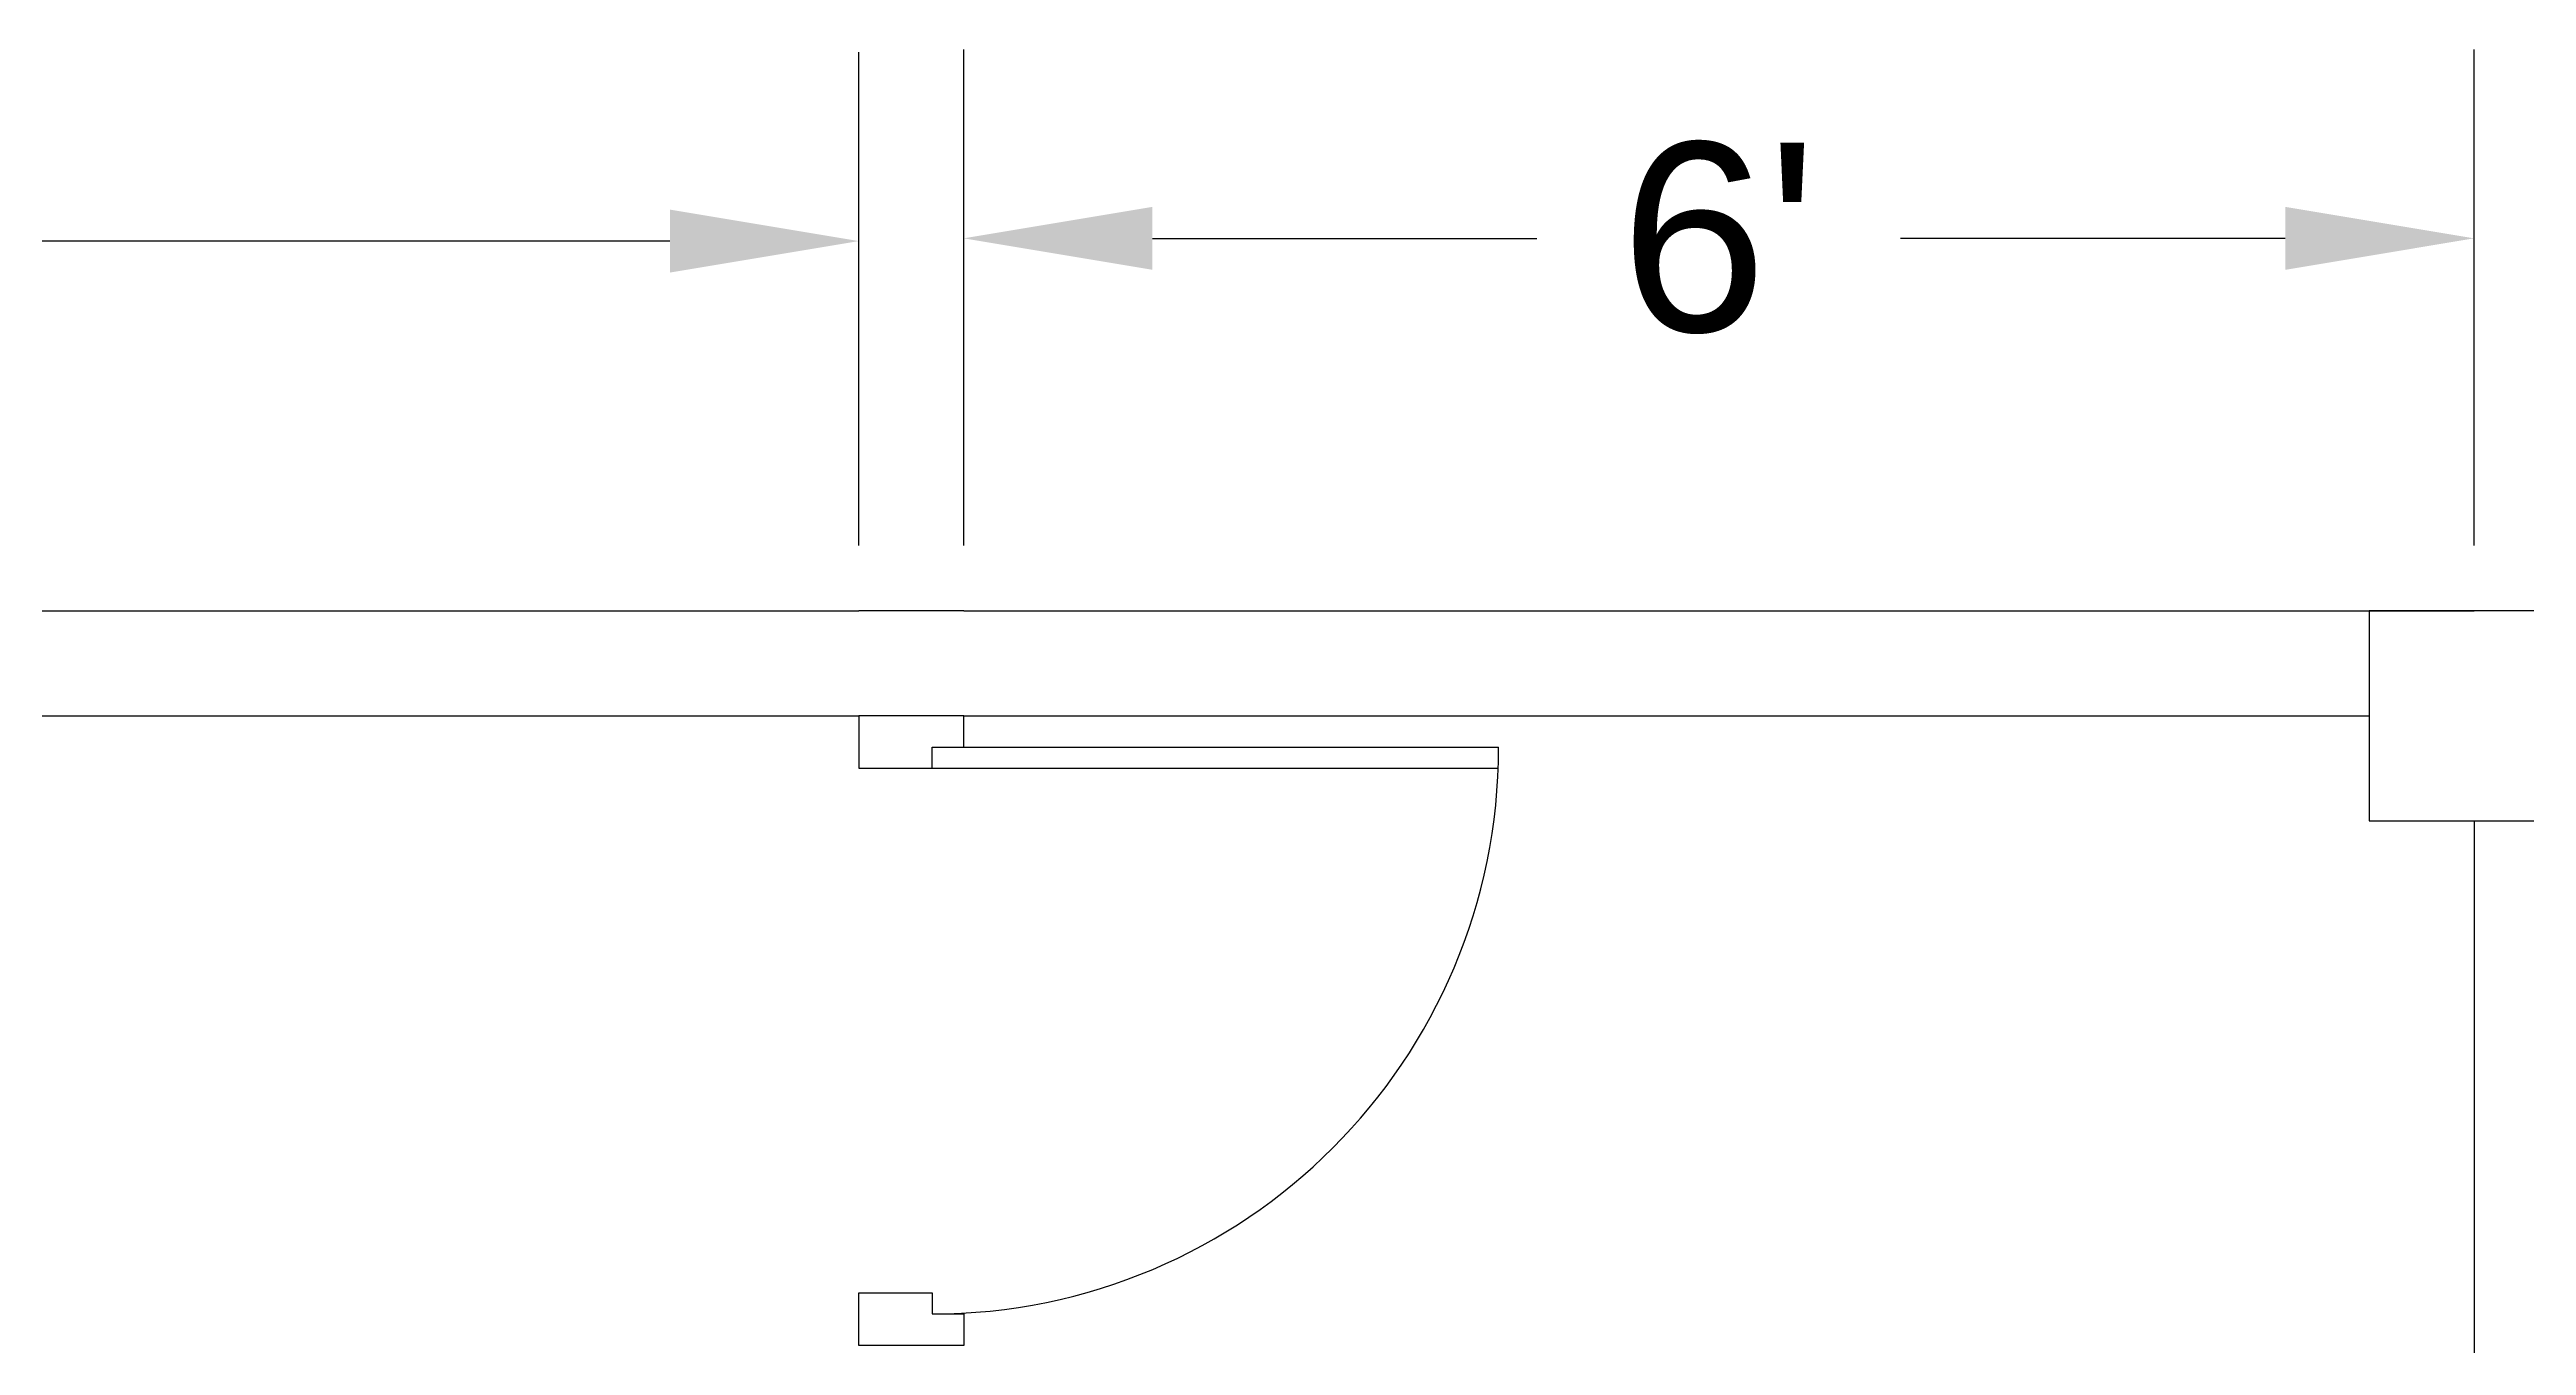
# Model space of a CAD drawing. Header units: inches. Extents: x 18 to 466, y 0 to 309.
# Drawn here: x 136 to 254.1, y 246.8 to 308.6 of the extents above; entities that cross this region are included whole.
import ezdxf

# ---------------------------------------------------------------- set-up
doc = ezdxf.new("R2010")
doc.units = ezdxf.units.IN
doc.header["$MEASUREMENT"] = 0
doc.styles.get("Standard").update_dxf_attribs({"font": 'arial.ttf'})
doc.dimstyles.new('Annotative', dxfattribs={"dimscale": 0, "dimtxt": 0.18, "dimasz": 0.18, "dimexe": 0.18, "dimexo": 0.0625, "dimgap": 0.09, "dimtad": 0, "dimtih": 1, "dimtoh": 1, "dimdec": 1, "dimzin": 0, "dimdsep": 46, "dimlunit": 4, "dimtxsty": 'Standard', "dimcen": 0.09, "dimadec": 0, "dimazin": 0, "dimtfac": 1, "dimtdec": 1, "dimtofl": 0, "dimtmove": 0, "dimatfit": 3, "dimfxl": 1, "dimtolj": 1, "dimtzin": 0, "dimarcsym": 0})

# ---------------------------------------------------------------- blocks, each defined once
blk = doc.blocks.new('30 inch Door')
for p, q in [((-3.5, 2.5), (-30.48, 2.5)), ((-3.5, 1.5), (-30.5, 1.5))]:
    blk.add_line(p, q)
for points in [[(0, 30), (0, 27.5), (-3.5, 27.5), (-3.5, 28.5), (-5, 28.5), (-5, 30), (0, 30)], [(0, 0), (0, 2.5), (-3.5, 2.5), (-3.5, 1.5), (-5, 1.5), (-5, 0), (0, 0)]]:
    blk.add_lwpolyline(points, close=True)
blk.add_arc((-3.5, 1.5), 27, 90, 180)
blk = doc.blocks.new('*D27')
at = {"color": 0, "lineweight": -2}
for p, q in [((54.61, 284.97), (54.61, 308.47)), ((174.61, 284.97), (174.61, 308.47)), ((63.61, 299.47), (102.89, 299.47)), ((165.61, 299.47), (126.32, 299.47))]:
    blk.add_line(p, q, dxfattribs=at)
at = {"color": 0}
for points in [[(63.61, 300.97), (63.61, 297.97), (54.61, 299.47)], [(165.61, 300.97), (165.61, 297.97), (174.61, 299.47)]]:
    blk.add_solid(points, dxfattribs=at)
at = {"layer": 'Defpoints', "color": 0}
for p in [(174.61, 299.47), (54.61, 281.85), (174.61, 281.85)]:
    blk.add_point(p, dxfattribs=at)
at = {"color": 0, "insert": (114.61, 299.47), "char_height": 9, "attachment_point": 5}
blk.add_mtext("\\A1;10'", dxfattribs=at)
blk = doc.blocks.new('*D28')
at = {"color": 0, "lineweight": -2}
for p, q in [((179.61, 284.97), (179.61, 308.6)), ((251.61, 284.97), (251.61, 308.6)), ((188.61, 299.6), (206.94, 299.6)), ((242.61, 299.6), (224.27, 299.6))]:
    blk.add_line(p, q, dxfattribs=at)
at = {"color": 0}
for points in [[(188.61, 301.1), (188.61, 298.1), (179.61, 299.6)], [(242.61, 301.1), (242.61, 298.1), (251.61, 299.6)]]:
    blk.add_solid(points, dxfattribs=at)
at = {"layer": 'Defpoints', "color": 0}
for p in [(251.61, 299.6), (179.61, 281.85), (251.61, 281.85)]:
    blk.add_point(p, dxfattribs=at)
at = {"color": 0, "insert": (215.61, 299.6), "char_height": 9, "attachment_point": 5}
blk.add_mtext("\\A1;6'", dxfattribs=at)

msp = doc.modelspace()

# ---------------------------------------------------------------- linework, layer by layer
for p, q in [((54.61, 281.85), (174.61, 281.85)), ((179.61, 281.85), (174.61, 281.85)), ((179.61, 281.85), (251.61, 281.85)), ((59.61, 276.85), (174.61, 276.85)), ((179.61, 276.85), (174.61, 276.85)), ((179.61, 276.85), (246.61, 276.85)), ((251.61, 271.85), (251.61, 156.85))]:
    msp.add_line(p, q)
msp.add_lwpolyline([(256.61, 281.85), (246.61, 281.85), (246.61, 271.85), (256.61, 271.85)], close=True)

# ---------------------------------------------------------------- block references
at = {"rotation": 180}
msp.add_blockref('30 inch Door', (174.61, 276.85), dxfattribs=at)

# ---------------------------------------------------------------- dimensions: what is measured, and where the dimension line sits
for base, p1, p2, picture, middle in [((174.61, 299.47), (54.61, 281.85), (174.61, 281.85), '*D27', (114.61, 299.47)), ((251.61, 299.6), (179.61, 281.85), (251.61, 281.85), '*D28', (215.61, 299.6))]:
    dim = msp.add_linear_dim(base=base, p1=p1, p2=p2, dimstyle='Annotative')
    dim.commit()
    dim.dimension.update_dxf_attribs({"geometry": picture, "text_midpoint": middle})

doc.saveas('drawing.dxf')
